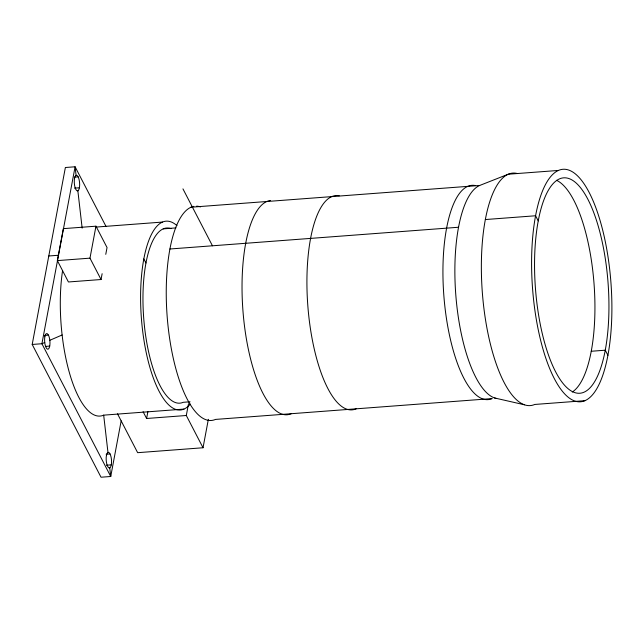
<?xml version="1.0" encoding="UTF-8"?>
<svg xmlns="http://www.w3.org/2000/svg" width="644" height="644" viewBox="0 0 644 644"><rect width="100%" height="100%" fill="white"/><g stroke="black" fill="none" stroke-linecap="round" stroke-linejoin="round"><path stroke-width="0.97" d="M121.161 420.87L110.736 476.488L101.019 477.22L32.2 344.459L65.374 167.512L75.09 166.78L106.035 226.479M102.13 273.708L101.044 279.52L68.425 281.975L57.356 260.611L63.345 228.644L95.964 226.189L107.041 247.546L105.769 254.332M101.044 279.52L89.975 258.155L95.964 226.189M117.506 413.818L137.655 452.684L203.029 447.757L186.301 415.501L146.607 418.487L147.895 411.629M186.301 415.501L188.507 403.732M203.029 447.757L208.358 419.316M44.742 342.503L41.916 343.727L32.2 344.459M49.838 340.29L62.114 334.977M191.043 207.215L479.667 185.472L508.261 174.218L558.501 170.435M74.253 177.132L78.141 176.842M74.543 188.153L79.397 187.782M96.028 227.074L162.441 222.075M163.222 228.862L175.957 227.904M485.334 219.548L535.575 215.764A116.572 39.3 85.7 0 1 604.941 239.898A116.572 39.3 85.7 0 1 574.738 400.995A116.572 39.3 85.7 0 1 535.575 215.764L538.239 220.9A107.999 36.41 85.7 0 0 574.52 392.51A107.999 36.41 85.7 0 0 602.502 243.255A107.999 36.41 85.7 0 0 538.239 220.9M48.791 255.982L58.507 255.249M169.911 248.995L458.536 227.252M57.356 260.611L89.975 258.155M44.573 335.435L48.461 335.146M45.829 346.383L49.717 346.086M591.248 351.262L605.263 350.207L607.928 355.343M190.044 401.792L183.186 402.307A87.817 29.608 85.7 0 1 143.588 316.526A87.817 29.608 85.7 0 1 170.958 228.612M62.597 270.456A94.692 31.926 85.7 0 0 69.367 372.602A94.692 31.926 85.7 0 0 103.676 415.147L183.967 409.093M585.002 400.673L534.753 404.456A116.572 39.3 85.7 0 1 482.292 291.965A116.572 39.3 85.7 0 1 517.583 173.598M106.139 454.213L110.027 453.923M106.429 465.234L111.283 464.863M494.624 397.976L524.49 404.786M182.952 188.877L212.456 245.791M143.821 258.896L145.955 263.01M143.081 411.685L146.607 418.487M76.081 175.353L75.09 166.78L41.916 343.727L110.736 476.488L109.746 467.914M77.86 190.833L82.15 228.121M103.676 415.147L107.967 452.434M556.577 180.312A107.999 36.41 85.7 0 1 594.074 284.27A107.999 36.41 85.7 0 1 572.266 392.043M496.54 398.499A107.443 36.225 85.7 0 1 455.847 295.516A107.443 36.225 85.7 0 1 479.667 185.472M475.272 185.544A107.443 36.225 85.7 0 0 443.909 296.417A107.443 36.225 85.7 0 0 492.153 398.572L215.466 419.421A107.443 36.225 85.7 0 1 167.859 324.294A107.443 36.225 85.7 0 1 193.812 206.362M196.662 206.152A107.443 36.225 85.7 0 1 200.501 206.917M291.249 413.714A107.443 36.225 85.7 0 1 243.504 317.178A107.443 36.225 85.7 0 1 270.536 200.509M356.132 408.819A107.443 36.225 85.7 0 1 307.896 306.665A107.443 36.225 85.7 0 1 339.251 195.792M190.27 404.11A94.692 31.926 85.7 0 1 141.35 317.725A94.692 31.926 85.7 0 1 176.987 225.65M106.421 455.485A7.833 2.64 85.7 0 0 109.053 467.93A7.833 2.64 85.7 0 0 111.09 457.103A7.833 2.64 85.7 0 0 106.421 455.485M74.535 178.404A7.833 2.64 85.7 0 0 77.167 190.849A7.833 2.64 85.7 0 0 79.196 180.022A7.833 2.64 85.7 0 0 74.535 178.404M44.855 336.707A7.833 2.64 85.7 0 0 47.487 349.161A7.833 2.64 85.7 0 0 49.516 338.325A7.833 2.64 85.7 0 0 44.855 336.707"/></g></svg>
